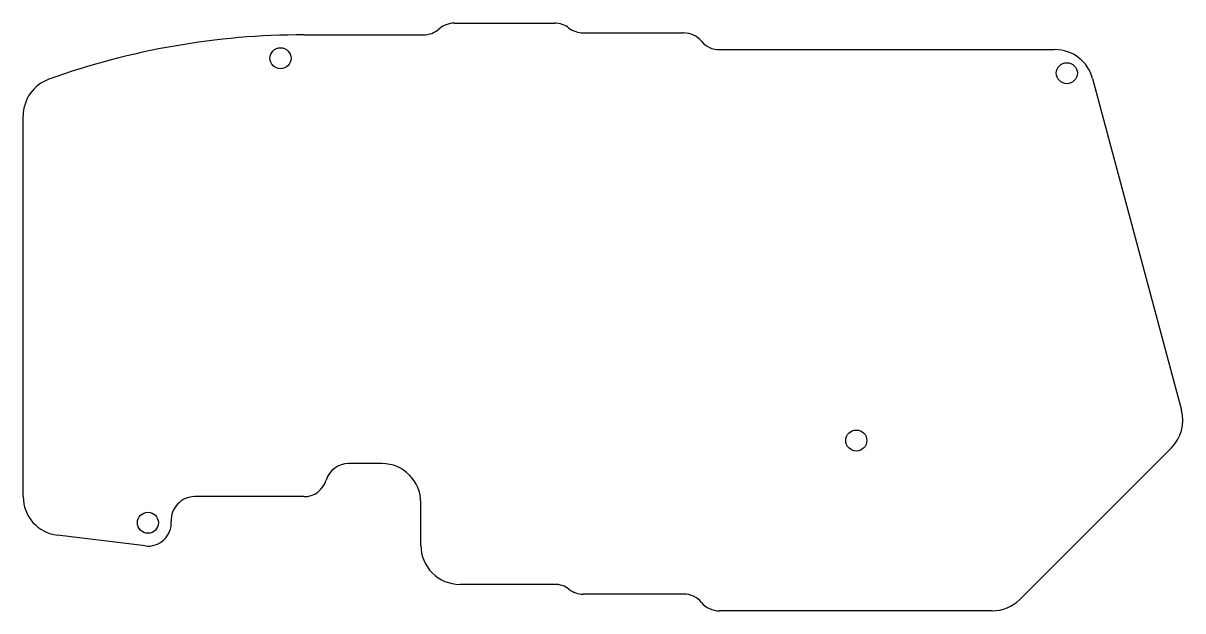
# Model space of a CAD drawing. Extents: x 98 to 247, y -116 to -41.
import ezdxf

# ---------------------------------------------------------------- set-up
doc = ezdxf.new("R2010")
doc.units = 0
doc.layers.add('MODELSKETCH_VISIBLE', color=7, linetype='CONTINUOUS')

msp = doc.modelspace()

# ---------------------------------------------------------------- linework, layer by layer
at = {"layer": 'MODELSKETCH_VISIBLE'}
for p, q in [((153.15, -40.75), (166.02, -40.75)), ((133.85, -42.25), (149.18, -42.25)), ((169.68, -42), (182.55, -42)), ((187.15, -44.15), (230.17, -44.15)), ((235, -47.86), (246.4, -90.4)), ((97.85, -101.49), (97.85, -52.65)), ((245.11, -95.23), (225.66, -114.68)), ((143.85, -97.25), (139.59, -97.25)), ((133.85, -101.5), (119.84, -101.5)), ((148.85, -107.75), (148.85, -102.27)), ((113.49, -107.83), (102.25, -106.46)), ((166.02, -112.75), (153.85, -112.75)), ((182.55, -114), (169.68, -114)), ((222.13, -116.15), (187.15, -116.15))]:
    msp.add_line(p, q, dxfattribs=at)
for centre in [(130.85, -45.25), (231.7, -47.17), (204.7, -94.3), (113.85, -104.85)]:
    msp.add_circle(centre, 1.35, dxfattribs=at)
for centre, radius, start, end in [((149.18, -39.25), 3, 270, 311.408), ((153.15, -43.75), 3, 90.017, 131.408), ((166.02, -43.75), 3, 52.3429, 90), ((169.68, -39), 3, 232.3429, 270.0001), ((133.85, -138.97), 96.72, 90.0001, 109.7521), ((182.55, -45), 3, 39.9183, 90), ((187.15, -41.15), 3, 219.9183, 269.9999), ((230.17, -49.15), 5, 14.9996, 90), ((102.85, -52.65), 5, 109.7521, 180), ((241.57, -91.7), 5, 315.0115, 15), ((139.59, -100.25), 3, 90, 163.0386), ((143.83, -102.27), 5.02, 0, 89.77), ((133.85, -98.5), 3, 270.0024, 343.0386), ((102.85, -101.49), 5, 179.9999, 263.0521), ((119.84, -104.5), 3, 90.0001, 183.3759), ((113.85, -104.85), 3, 263.0515, 3.3759), ((153.85, -107.75), 5, 179.9997, 270), ((166.02, -115.75), 3, 52.3423, 90), ((169.68, -111), 3, 232.3423, 270), ((182.55, -117), 3, 39.9183, 89.9999), ((187.15, -113.15), 3, 219.9183, 270), ((222.13, -111.15), 5, 270.081, 315)]:
    msp.add_arc(centre, radius, start, end, dxfattribs=at)

doc.saveas('drawing.dxf')
